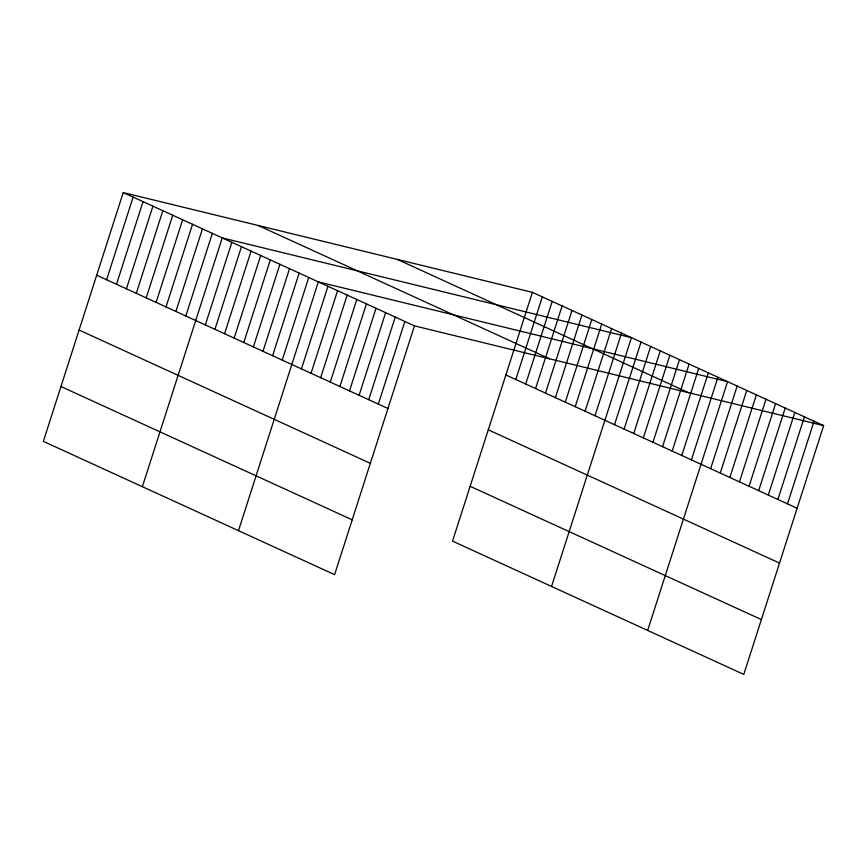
<?xml version="1.0" encoding="UTF-8"?>
<svg xmlns="http://www.w3.org/2000/svg" width="867" height="867" viewBox="0 0 867 867"><rect width="100%" height="100%" fill="white"/><g stroke="black" fill="none" stroke-linecap="round" stroke-linejoin="round"><path stroke-width="1.3" d="M123.222 192.582L43.35 441.368L334.597 574.648L414.469 325.873L123.222 192.582L532.403 292.352L823.65 425.632L743.778 674.418L452.531 541.127L532.403 292.352M106.598 279.738L133.128 197.123M116.503 284.268L143.033 201.653M126.409 288.798L152.928 206.183M136.303 293.328L162.833 210.714M146.209 297.869L172.739 215.244M156.114 302.399L182.634 219.774M166.009 306.929L192.539 224.304M175.914 311.459L202.445 228.845M185.82 315.989L212.339 233.375M142.372 486.68L222.245 237.905L631.425 337.664L551.553 586.45M205.327 324.919L231.857 242.305M214.94 329.319L241.47 246.705M224.553 333.719L251.083 251.105M234.166 338.119L260.685 255.494M243.779 342.519L270.298 259.894M253.392 346.908L279.911 264.294M262.994 351.308L289.524 268.694M272.606 355.708L299.137 273.094M282.219 360.108L308.75 277.494M238.479 530.669L318.352 281.883L727.543 381.653L647.671 630.428M301.445 368.908L327.964 286.283M311.047 373.309L337.577 290.683M320.66 377.698L347.19 295.083M330.273 382.098L356.803 299.483M339.886 386.498L366.416 303.883M349.499 390.898L376.018 308.284M359.111 395.298L385.631 312.673M368.713 399.698L395.244 317.073M378.326 404.098L404.856 321.473M515.789 379.497L542.308 296.882M525.684 384.027L552.214 301.413M535.589 388.568L562.119 305.943M545.495 393.098L572.014 310.473M555.389 397.628L581.92 315.003M565.295 402.158L591.825 319.544M575.2 406.688L601.72 324.074M585.095 411.218L611.625 328.604M595 415.748L621.531 333.134M614.519 424.678L641.038 342.064M624.121 429.078L650.651 346.464M633.734 433.478L660.264 350.864M643.347 437.878L669.877 355.264M652.959 442.278L679.49 359.653M662.572 446.678L689.092 364.053M672.185 451.078L698.704 368.453M681.787 455.468L708.317 372.853M691.4 459.868L717.93 377.253M710.626 468.668L737.156 386.053M720.239 473.068L746.758 390.443M729.851 477.468L756.371 394.843M739.453 481.868L765.984 399.243M749.066 486.257L775.597 403.643M758.679 490.657L785.209 408.043M768.292 495.057L794.822 412.443M777.905 499.457L804.424 416.843M787.518 503.857L814.037 421.232M414.469 325.873L823.65 425.632M397.379 259.428L688.615 392.718M258.258 225.507L549.494 358.797M505.884 374.967L797.12 508.257M488.273 429.804L779.52 563.084M96.703 275.207L387.939 408.487M470.142 486.289L761.378 619.58M79.092 330.034L370.339 463.325M60.95 386.53L352.197 519.821"/></g></svg>
